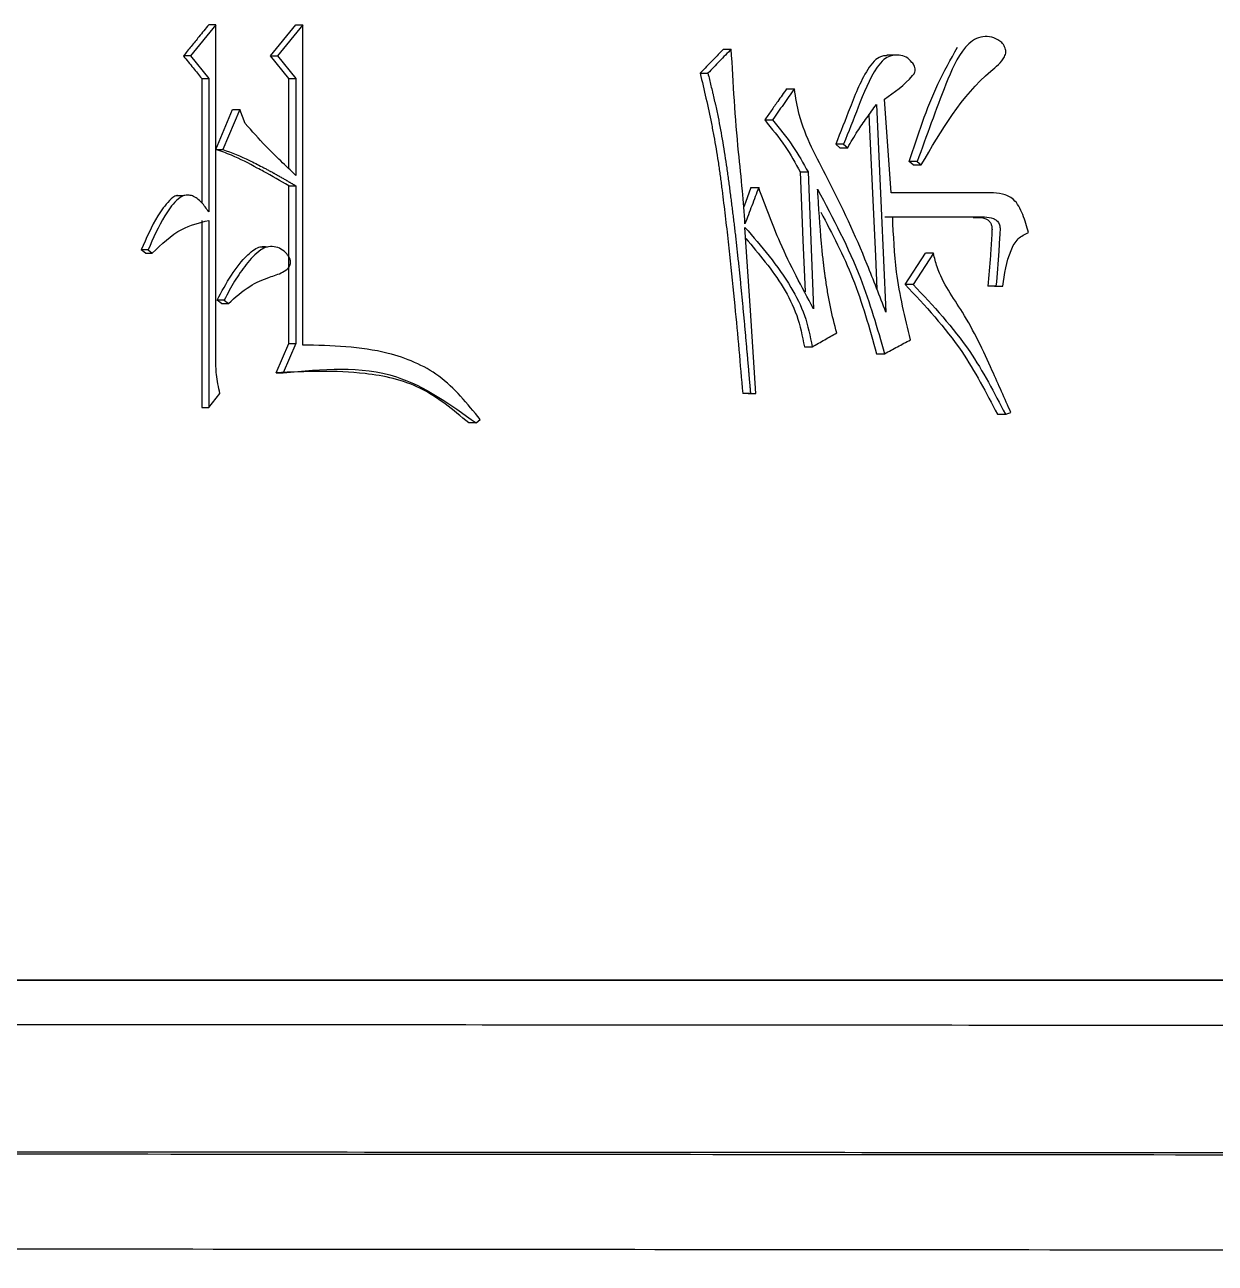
# Model space of a CAD drawing. Header units: millimetres. Extents: x 2016 to 4452, y 736 to 2459.
# Drawn here: x 3028.42 to 3035.85, y 989.14 to 996.88 of the extents above; entities that cross this region are included whole.
import ezdxf

# ---------------------------------------------------------------- set-up
doc = ezdxf.new("R2010")
doc.units = ezdxf.units.MM

msp = doc.modelspace()

# ---------------------------------------------------------------- linework, layer by layer
at = {"color": 7, "linetype": 'Continuous', "lineweight": 25}
for p, q in [((3029.6092, 996.8827), (3029.4508, 996.688)), ((3029.6092, 996.8827), (3029.5652, 996.8827)), ((3029.6092, 994.795), (3029.6092, 996.8827)), ((3029.9511, 996.688), (3030.1087, 996.8827)), ((3030.1533, 996.8827), (3029.9956, 996.688)), ((3030.1087, 996.8827), (3030.1533, 996.8827)), ((3030.1534, 994.8815), (3030.1533, 996.8827)), ((3032.7812, 996.7313), (3032.8294, 996.7313)), ((3029.4508, 996.688), (3029.407, 996.688)), ((3029.4508, 996.688), (3029.5652, 996.5474)), ((3029.9511, 996.688), (3029.9956, 996.688)), ((3030.0649, 996.5474), (3029.9511, 996.688)), ((3029.9956, 996.688), (3030.1095, 996.5474)), ((3033.8505, 996.6926), (3033.8007, 996.6926)), ((3032.6354, 996.5799), (3032.6834, 996.5799)), ((3029.5213, 996.5474), (3029.5652, 996.5474)), ((3029.5213, 996.5474), (3029.5213, 995.7707)), ((3029.5652, 996.5474), (3029.5652, 995.7144)), ((3030.0649, 996.5474), (3030.1095, 996.5474)), ((3030.0649, 995.9842), (3030.0649, 996.5474)), ((3030.1095, 996.5474), (3030.1095, 995.9416)), ((3033.1748, 996.4825), (3033.2234, 996.4825)), ((3033.8292, 995.8335), (3033.7867, 996.4176)), ((3029.6092, 996.104), (3029.7144, 996.3527)), ((3029.7586, 996.3527), (3029.6531, 996.1039)), ((3029.7144, 996.3527), (3029.7586, 996.3527)), ((3029.7937, 996.2661), (3029.7586, 996.3527)), ((3033.038, 996.2878), (3033.0865, 996.2878)), ((3029.6092, 996.1039), (3029.6531, 996.1039)), ((3033.531, 996.1364), (3033.4819, 996.1364)), ((3033.5075, 996.1147), (3033.4819, 996.1364)), ((3033.5075, 996.1147), (3033.5566, 996.1147)), ((3033.9908, 996.0282), (3033.9411, 996.0282)), ((3033.9666, 996.0066), (3033.9411, 996.0282)), ((3033.9908, 996.0282), (3034.0163, 996.0066)), ((3033.2602, 995.9633), (3033.309, 995.9633)), ((3033.309, 995.9633), (3033.3431, 995.1088)), ((3033.9666, 996.0066), (3034.0163, 996.0066)), ((3030.0649, 995.8767), (3030.1095, 995.8767)), ((3030.0649, 994.8923), (3030.0649, 995.8767)), ((3030.1095, 995.8767), (3030.1096, 994.8923)), ((3032.9524, 995.8658), (3033.0008, 995.8658)), ((3029.4051, 995.8132), (3029.3612, 995.8132)), ((3034.4488, 995.8335), (3033.8292, 995.8335)), ((3029.5213, 995.6603), (3029.5213, 994.4921)), ((3029.5652, 995.6603), (3029.5652, 994.4921)), ((3033.7883, 995.682), (3034.3055, 995.682)), ((3033.8377, 995.682), (3034.3557, 995.682)), ((3034.3055, 995.682), (3034.3557, 995.682)), ((3029.1864, 995.4765), (3029.143, 995.4765)), ((3029.1695, 995.4548), (3029.143, 995.4765)), ((3029.1864, 995.4765), (3029.2129, 995.4548)), ((3029.9285, 995.4939), (3029.8836, 995.4939)), ((3029.1695, 995.4548), (3029.2129, 995.4548)), ((3033.9157, 995.2601), (3034.0428, 995.4547)), ((3034.0926, 995.4547), (3033.9653, 995.2601)), ((3034.0926, 995.4547), (3034.0428, 995.4547)), ((3033.9653, 995.2601), (3033.9157, 995.2601)), ((3034.4827, 995.2493), (3034.4324, 995.2493)), ((3034.4746, 995.2493), (3034.4324, 995.2493)), ((3034.4746, 995.2493), (3034.525, 995.2493)), ((3029.6442, 995.1411), (3029.6179, 995.1628)), ((3029.6619, 995.1628), (3029.6883, 995.1412)), ((3029.9862, 994.7085), (3030.0649, 994.8923)), ((3030.1096, 994.8923), (3030.0307, 994.7085)), ((3030.0649, 994.8923), (3030.1096, 994.8923)), ((3033.2858, 994.8707), (3033.3346, 994.8707)), ((3033.7373, 994.8275), (3033.7867, 994.8275)), ((3029.9862, 994.7085), (3030.0307, 994.7085)), ((3029.5652, 994.4921), (3029.6356, 994.5786)), ((3032.9494, 994.5787), (3032.9011, 994.5787)), ((3032.9354, 994.5787), (3032.9011, 994.5787)), ((3032.9354, 994.5787), (3032.9837, 994.5787)), ((3029.5213, 994.4921), (3029.5652, 994.4921)), ((3031.2353, 994.3948), (3031.1892, 994.3948)), ((3031.2353, 994.3948), (3031.2613, 994.4164)), ((3034.4914, 994.4488), (3034.5418, 994.4488))]:
    msp.add_line(p, q, dxfattribs=at)
at = {"color": 7, "linetype": 'Continuous', "lineweight": 25, "flags": 128}
for points in [[(3033.7356, 996.3852), (3033.7654, 995.7363), (3033.7952, 995.0874)], [(3033.6892, 996.3203), (3033.6954, 996.1854), (3033.7137, 995.786), (3033.7297, 995.4367), (3033.7392, 995.2302)], [(3033.531, 996.1364), (3033.5438, 996.1255), (3033.5566, 996.1147)], [(3033.2602, 995.9633), (3033.2773, 995.5361), (3033.2901, 995.2141)], [(3032.9524, 995.8658), (3032.9175, 995.773), (3032.907, 995.7451)], [(3032.9837, 994.5787), (3032.9494, 995.0979), (3032.9151, 995.6171)], [(3029.6619, 995.1628), (3029.6456, 995.1628), (3029.6318, 995.1628), (3029.6179, 995.1628)], [(3029.6442, 995.1412), (3029.6606, 995.1412), (3029.6744, 995.1412), (3029.6883, 995.1412)]]:
    msp.add_lwpolyline(points, dxfattribs=at)
at = {"color": 7, "linetype": 'Continuous', "lineweight": 25}
for points, knots in [([(3029.5652, 996.8827), (3029.5449, 996.8577), (3029.5084, 996.8128), (3029.4557, 996.7479), (3029.4233, 996.708), (3029.407, 996.688)], [0, 0, 0, 0, 0.384798, 0.692399, 1, 1, 1, 1]), ([(3034.0163, 996.0066), (3034.1416, 996.2223), (3034.2884, 996.475), (3034.5205, 996.648), (3034.5425, 996.6972), (3034.5452, 996.7134), (3034.5431, 996.7295), (3034.5355, 996.7501), (3034.52, 996.7722), (3034.488, 996.7957), (3034.4429, 996.8098), (3034.3873, 996.8093), (3034.3346, 996.7853), (3034.2459, 996.6984), (3034.1364, 996.4323), (3034.0488, 996.1891), (3033.9908, 996.0282)], [0, 0, 0, 0, 0.369973, 0.433396, 0.441379, 0.448953, 0.456564, 0.46449, 0.480827, 0.49655, 0.526966, 0.55702, 0.587567, 0.618801, 0.747888, 1, 1, 1, 1]), ([(3032.7812, 996.7313), (3032.7594, 996.7086), (3032.7242, 996.6721), (3032.6756, 996.6216), (3032.6488, 996.5938), (3032.6354, 996.5799)], [0, 0, 0, 0, 0.449138, 0.724569, 1, 1, 1, 1]), ([(3032.8294, 996.7313), (3032.805, 996.7061), (3032.7564, 996.6556), (3032.7077, 996.6051), (3032.6834, 996.5799)], [0, 0, 0, 0, 0.5, 1, 1, 1, 1]), ([(3032.9151, 995.6388), (3032.9103, 995.708), (3032.8998, 995.8576), (3032.8583, 996.2203), (3032.8415, 996.5161), (3032.8294, 996.7313)], [0, 0, 0, 0, 0.189811, 0.410522, 1, 1, 1, 1]), ([(3033.9411, 996.0282), (3033.9946, 996.1933), (3034.0753, 996.443), (3034.2002, 996.6662), (3034.2425, 996.7418)], [0, 0, 0, 0, 0.6614004, 1, 1, 1, 1]), ([(3029.407, 996.688), (3029.4172, 996.6755), (3029.4375, 996.6505), (3029.4756, 996.6037), (3029.5035, 996.5693), (3029.5213, 996.5474)], [0, 0, 0, 0, 0.266401, 0.532803, 1, 1, 1, 1]), ([(3033.801, 996.69), (3033.7916, 996.6895), (3033.7675, 996.6883), (3033.7271, 996.6644), (3033.648, 996.5626), (3033.5763, 996.3751), (3033.5119, 996.2122), (3033.4819, 996.1364)], [0, 0, 0, 0, 0.046767, 0.120081, 0.219008, 0.636057, 1, 1, 1, 1]), ([(3033.7867, 996.4176), (3033.8488, 996.4616), (3033.9161, 996.5092), (3033.9731, 996.5788), (3033.9788, 996.5938), (3033.9793, 996.6087), (3033.9729, 996.628), (3033.9548, 996.6545), (3033.923, 996.6827), (3033.8746, 996.6967), (3033.8258, 996.6911), (3033.7768, 996.6655), (3033.6981, 996.5628), (3033.626, 996.3766), (3033.5615, 996.2134), (3033.531, 996.1364)], [0, 0, 0, 0, 0.213502, 0.231462, 0.243028, 0.25469, 0.268683, 0.294821, 0.340397, 0.384399, 0.438731, 0.48193, 0.539954, 0.7829, 1, 1, 1, 1]), ([(3032.6354, 996.5799), (3032.6475, 996.5277), (3032.6717, 996.4234), (3032.7002, 996.2925), (3032.7259, 996.1608), (3032.7403, 996.0747), (3032.7511, 996.0015), (3032.7549, 995.9749), (3032.7596, 995.9416), (3032.7641, 995.9083), (3032.7684, 995.875), (3032.7744, 995.8283), (3032.7852, 995.7415), (3032.801, 995.6078), (3032.8248, 995.3938), (3032.8593, 995.0508), (3032.885, 994.7611), (3032.9011, 994.5787)], [0, 0, 0, 0, 0.079845, 0.159695, 0.199619, 0.27948, 0.28946, 0.309422, 0.319402, 0.339364, 0.359325, 0.369306, 0.409228, 0.489074, 0.56892, 0.728614, 1, 1, 1, 1]), ([(3032.6834, 996.5799), (3032.6898, 996.5539), (3032.6994, 996.5149), (3032.7103, 996.4694), (3032.718, 996.4369), (3032.7241, 996.4108), (3032.7344, 996.3651), (3032.7641, 996.2275), (3032.7873, 996.0813), (3032.8064, 995.9481), (3032.8119, 995.9082), (3032.8165, 995.8749), (3032.821, 995.8415), (3032.8245, 995.8149), (3032.8288, 995.7815), (3032.8322, 995.7548), (3032.8364, 995.7215), (3032.8397, 995.6947), (3032.8438, 995.6614), (3032.8478, 995.628), (3032.8517, 995.5945), (3032.8556, 995.5611), (3032.8586, 995.5344), (3032.8623, 995.5009), (3032.8653, 995.4742), (3032.8689, 995.4407), (3032.8725, 995.4072), (3032.876, 995.3738), (3032.8795, 995.3403), (3032.8823, 995.3135), (3032.8857, 995.28), (3032.8883, 995.2532), (3032.8917, 995.2197), (3032.8949, 995.1862), (3032.8981, 995.1527), (3032.9013, 995.1192), (3032.9039, 995.0924), (3032.907, 995.0588), (3032.9095, 995.032), (3032.9126, 994.9985), (3032.915, 994.9716), (3032.9171, 994.9482), (3032.9186, 994.9314), (3032.9201, 994.9146), (3032.9216, 994.8979), (3032.9231, 994.8811), (3032.9243, 994.8677), (3032.9258, 994.8509), (3032.927, 994.8375), (3032.9284, 994.8207), (3032.9299, 994.8039), (3032.9314, 994.7872), (3032.9329, 994.7704), (3032.934, 994.757), (3032.9355, 994.7402), (3032.9366, 994.7268), (3032.9378, 994.7134), (3032.9387, 994.7033), (3032.9396, 994.6932), (3032.9403, 994.6848), (3032.941, 994.6765), (3032.9417, 994.6681), (3032.9425, 994.6597), (3032.9432, 994.6513), (3032.9438, 994.6446), (3032.9445, 994.6362), (3032.9451, 994.6295), (3032.9458, 994.6211), (3032.9465, 994.6127), (3032.9472, 994.6043), (3032.9479, 994.5961), (3032.9486, 994.5881), (3032.9492, 994.5818), (3032.9494, 994.5787)], [0, 0, 0, 0, 0.039919, 0.059879, 0.069858, 0.089818, 0.099798, 0.139719, 0.299508, 0.319468, 0.339427, 0.359387, 0.369367, 0.389326, 0.399306, 0.419265, 0.429245, 0.449205, 0.459184, 0.479144, 0.499103, 0.509083, 0.529043, 0.539022, 0.558982, 0.568962, 0.588921, 0.608881, 0.61886, 0.63882, 0.648799, 0.668759, 0.678739, 0.698698, 0.718658, 0.728637, 0.748597, 0.758577, 0.778536, 0.788516, 0.808475, 0.818455, 0.823445, 0.833425, 0.843404, 0.848394, 0.858374, 0.863364, 0.873344, 0.878333, 0.888313, 0.898293, 0.903283, 0.913263, 0.918252, 0.928232, 0.933222, 0.938212, 0.943202, 0.948192, 0.950687, 0.955676, 0.960666, 0.963161, 0.968151, 0.970646, 0.975636, 0.978131, 0.983121, 0.988111, 0.990605, 0.995303, 1, 1, 1, 1]), ([(3033.1748, 996.4825), (3033.1563, 996.4562), (3033.1243, 996.4107), (3033.0788, 996.3458), (3033.0516, 996.3071), (3033.038, 996.2878)], [0, 0, 0, 0, 0.404436, 0.702218, 1, 1, 1, 1]), ([(3033.2234, 996.4825), (3033.2006, 996.45), (3033.155, 996.3851), (3033.1093, 996.3202), (3033.0865, 996.2878)], [0, 0, 0, 0, 0.5, 1, 1, 1, 1]), ([(3033.7952, 995.0874), (3033.7569, 995.187), (3033.6475, 995.4721), (3033.4623, 995.8781), (3033.2645, 996.2264), (3033.2321, 996.4282), (3033.2234, 996.4825)], [0, 0, 0, 0, 0.210989, 0.603931, 0.893482, 1, 1, 1, 1]), ([(3033.5566, 996.1147), (3033.5766, 996.1494), (3033.614, 996.2139), (3033.676, 996.3022), (3033.7157, 996.3575), (3033.7356, 996.3852)], [0, 0, 0, 0, 0.367027, 0.683421, 1, 1, 1, 1]), ([(3030.1095, 995.9416), (3030.078, 995.9716), (3030.0149, 996.0315), (3029.9072, 996.1369), (3029.8359, 996.2181), (3029.7937, 996.2661)], [0, 0, 0, 0, 0.28957, 0.579171, 1, 1, 1, 1]), ([(3033.038, 996.2878), (3033.0823, 996.2342), (3033.1652, 996.1338), (3033.23, 996.0175), (3033.2602, 995.9633)], [0, 0, 0, 0, 0.534152, 1, 1, 1, 1]), ([(3033.0865, 996.2878), (3033.1308, 996.2342), (3033.2138, 996.1339), (3033.2787, 996.0175), (3033.309, 995.9633)], [0, 0, 0, 0, 0.534115, 1, 1, 1, 1]), ([(3030.0649, 995.8767), (3030.0129, 995.9069), (3029.9479, 995.9447), (3029.8292, 996.009), (3029.7315, 996.0612), (3029.6422, 996.0923), (3029.6091, 996.1039)], [0, 0, 0, 0, 0.352069, 0.440085, 0.792293, 1, 1, 1, 1]), ([(3029.6531, 996.1039), (3029.709, 996.0826), (3029.7927, 996.0508), (3029.876, 996.0072), (3029.9091, 995.9897), (3029.9223, 995.9826), (3029.9355, 995.9755), (3029.947, 995.9692), (3029.9553, 995.9647), (3029.9618, 995.961), (3029.9684, 995.9574), (3029.975, 995.9537), (3029.9815, 995.9501), (3029.9897, 995.9455), (3029.9962, 995.9418), (3030.0028, 995.9381), (3030.0093, 995.9344), (3030.0158, 995.9307), (3030.024, 995.926), (3030.0305, 995.9223), (3030.0387, 995.9176), (3030.0452, 995.9139), (3030.0517, 995.9102), (3030.0582, 995.9064), (3030.0647, 995.9026), (3030.0729, 995.898), (3030.0794, 995.8942), (3030.0875, 995.8895), (3030.094, 995.8857), (3030.1019, 995.8812), (3030.1065, 995.8785), (3030.1095, 995.8767)], [0, 0, 0, 0, 0.353012, 0.528911, 0.550896, 0.572881, 0.61685, 0.638835, 0.649827, 0.671812, 0.682805, 0.693797, 0.715782, 0.726774, 0.748759, 0.759751, 0.770744, 0.792728, 0.803721, 0.825706, 0.836698, 0.858683, 0.869675, 0.880667, 0.902652, 0.913645, 0.935629, 0.946622, 0.968606, 0.979599, 1, 1, 1, 1]), ([(3033.0008, 995.8658), (3032.9865, 995.828), (3032.958, 995.7523), (3032.9294, 995.6766), (3032.9151, 995.6388)], [0, 0, 0, 0, 0.5, 1, 1, 1, 1]), ([(3033.3431, 995.1088), (3033.2702, 995.2445), (3033.1397, 995.4872), (3033.0433, 995.7499), (3033.0008, 995.8658)], [0, 0, 0, 0, 0.5589855, 1, 1, 1, 1]), ([(3029.3695, 995.8155), (3029.3686, 995.8154), (3029.3497, 995.8131), (3029.3028, 995.7702), (3029.224, 995.6608), (3029.1752, 995.5497), (3029.143, 995.4765)], [0, 0, 0, 0, 0.007364, 0.146944, 0.437347, 1, 1, 1, 1]), ([(3029.5652, 995.7144), (3029.5509, 995.7346), (3029.5228, 995.7744), (3029.4769, 995.8112), (3029.437, 995.8203), (3029.4007, 995.8155), (3029.346, 995.7729), (3029.2678, 995.659), (3029.2188, 995.549), (3029.1864, 995.4765)], [0, 0, 0, 0, 0.120818, 0.238007, 0.284295, 0.33086, 0.424999, 0.620775, 1, 1, 1, 1]), ([(3033.3688, 995.8551), (3033.4651, 995.6736), (3033.6378, 995.3484), (3033.7411, 994.9871), (3033.7867, 994.8275)], [0, 0, 0, 0, 0.5582866, 1, 1, 1, 1]), ([(3033.4883, 994.9573), (3033.4743, 995.0114), (3033.4533, 995.0925), (3033.4326, 995.2029), (3033.4234, 995.2618), (3033.4183, 995.2966), (3033.4171, 995.3053), (3033.4159, 995.314), (3033.4146, 995.3227), (3033.4132, 995.3331), (3033.4118, 995.3436), (3033.4105, 995.3541), (3033.4094, 995.3628), (3033.4079, 995.375), (3033.4035, 995.4117), (3033.3875, 995.5586), (3033.3774, 995.7137), (3033.3697, 995.8407), (3033.3688, 995.8551)], [0, 0, 0, 0, 0.185843, 0.278745, 0.371654, 0.383266, 0.394877, 0.400683, 0.412294, 0.423905, 0.435517, 0.447128, 0.458739, 0.464545, 0.487768, 0.580663, 0.952366, 1, 1, 1, 1]), ([(3034.6856, 995.5847), (3034.675, 995.6222), (3034.6542, 995.6962), (3034.6048, 995.794), (3034.5233, 995.8297), (3034.4736, 995.8322), (3034.4488, 995.8335)], [0, 0, 0, 0, 0.2925856, 0.5760087, 0.7889893, 1, 1, 1, 1]), ([(3033.3887, 995.7121), (3033.4594, 995.5769), (3033.6056, 995.2976), (3033.6925, 994.9875), (3033.7373, 994.8275)], [0, 0, 0, 0, 0.48415, 1, 1, 1, 1]), ([(3029.2129, 995.4548), (3029.2712, 995.5119), (3029.3742, 995.6128), (3029.5074, 995.6459), (3029.5652, 995.6603)], [0, 0, 0, 0, 0.565391, 1, 1, 1, 1]), ([(3033.9483, 994.914), (3033.9146, 995.0543), (3033.854, 995.3061), (3033.8427, 995.5667), (3033.8377, 995.682)], [0, 0, 0, 0, 0.557505, 1, 1, 1, 1]), ([(3034.3407, 995.6785), (3034.3673, 995.6796), (3034.4008, 995.681), (3034.4371, 995.6613), (3034.4502, 995.6444), (3034.4584, 995.622), (3034.4581, 995.5952), (3034.4543, 995.5342), (3034.4477, 995.4181), (3034.4381, 995.313), (3034.4324, 995.2493)], [0, 0, 0, 0, 0.169449, 0.212676, 0.256423, 0.294115, 0.346559, 0.405106, 0.639507, 1, 1, 1, 1]), ([(3034.3557, 995.682), (3034.3934, 995.6838), (3034.439, 995.6859), (3034.4882, 995.6614), (3034.5039, 995.6395), (3034.5098, 995.6114), (3034.5047, 995.554), (3034.5004, 995.4331), (3034.4897, 995.3222), (3034.4827, 995.2493)], [0, 0, 0, 0, 0.223755, 0.270136, 0.317505, 0.366522, 0.417299, 0.617412, 1, 1, 1, 1]), ([(3032.9151, 995.6171), (3033.0173, 995.4982), (3033.1606, 995.3314), (3033.2955, 995.0691), (3033.3215, 994.9371), (3033.3346, 994.8707)], [0, 0, 0, 0, 0.5523735, 0.7751101, 1, 1, 1, 1]), ([(3034.525, 995.2493), (3034.5359, 995.3259), (3034.5511, 995.4317), (3034.6158, 995.5509), (3034.6627, 995.5736), (3034.6856, 995.5847)], [0, 0, 0, 0, 0.572733, 0.791395, 1, 1, 1, 1]), ([(3029.6179, 995.1628), (3029.6462, 995.2153), (3029.7009, 995.317), (3029.7818, 995.4223), (3029.847, 995.479), (3029.8882, 995.4974), (3029.9183, 995.4998), (3029.933, 995.4947), (3029.9347, 995.4941)], [0, 0, 0, 0, 0.360577, 0.697912, 0.810602, 0.899188, 0.988121, 1, 1, 1, 1]), ([(3029.6883, 995.1412), (3029.7315, 995.1797), (3029.8096, 995.2495), (3029.9297, 995.3036), (3030.0151, 995.3268), (3030.0572, 995.3558), (3030.0722, 995.3764), (3030.0772, 995.3902), (3030.0772, 995.4059), (3030.0701, 995.4275), (3030.0508, 995.4557), (3030.0181, 995.4837), (3029.9741, 995.4985), (3029.929, 995.4978), (3029.8654, 995.4634), (3029.7983, 995.3878), (3029.7244, 995.2802), (3029.683, 995.2024), (3029.6619, 995.1628)], [0, 0, 0, 0, 0.156027, 0.282026, 0.363634, 0.404884, 0.41922, 0.430594, 0.442017, 0.458331, 0.488158, 0.530974, 0.573109, 0.616801, 0.655305, 0.770242, 0.882988, 1, 1, 1, 1]), ([(3032.9197, 995.5479), (3033.0026, 995.4506), (3033.1265, 995.3053), (3033.2466, 995.0689), (3033.2727, 994.937), (3033.2858, 994.8707)], [0, 0, 0, 0, 0.5014879, 0.7495189, 1, 1, 1, 1]), ([(3034.5757, 994.4597), (3034.5374, 994.5471), (3034.4438, 994.7606), (3034.2992, 995.0691), (3034.1322, 995.2885), (3034.0994, 995.4261), (3034.0926, 995.4547)], [0, 0, 0, 0, 0.257127, 0.627551, 0.922763, 1, 1, 1, 1]), ([(3033.9157, 995.2601), (3034.0403, 995.1269), (3034.2651, 994.8866), (3034.4217, 994.5837), (3034.4915, 994.4488)], [0, 0, 0, 0, 0.554524, 1, 1, 1, 1]), ([(3033.9653, 995.2601), (3034.0901, 995.1269), (3034.3152, 994.8867), (3034.472, 994.5837), (3034.5418, 994.4488)], [0, 0, 0, 0, 0.554583, 1, 1, 1, 1]), ([(3034.4827, 995.2493), (3034.4875, 995.2493), (3034.4954, 995.2493), (3034.5064, 995.2493), (3034.5157, 995.2493), (3034.5219, 995.2493), (3034.525, 995.2493)], [0, 0, 0, 0, 0.34, 0.56, 0.78, 1, 1, 1, 1]), ([(3033.3346, 994.8707), (3033.3478, 994.8781), (3033.3742, 994.893), (3033.4254, 994.9218), (3033.4635, 994.9433), (3033.4883, 994.9573)], [0, 0, 0, 0, 0.257188, 0.514375, 1, 1, 1, 1]), ([(3031.2613, 994.4164), (3031.1808, 994.5152), (3031.0226, 994.7094), (3030.6258, 994.8718), (3030.3323, 994.8778), (3030.1534, 994.8815)], [0, 0, 0, 0, 0.287817, 0.565935, 1, 1, 1, 1]), ([(3029.6356, 994.5786), (3029.6268, 994.6184), (3029.6112, 994.6895), (3029.6098, 994.7627), (3029.6092, 994.795)], [0, 0, 0, 0, 0.558835, 1, 1, 1, 1]), ([(3031.1892, 994.3948), (3031.0917, 994.4765), (3030.8992, 994.638), (3030.4743, 994.7297), (3030.1713, 994.7165), (3029.9862, 994.7085)], [0, 0, 0, 0, 0.284866, 0.563033, 1, 1, 1, 1]), ([(3030.0307, 994.7085), (3030.2738, 994.7311), (3030.7101, 994.7717), (3031.0741, 994.5105), (3031.2353, 994.3948)], [0, 0, 0, 0, 0.55707, 1, 1, 1, 1]), ([(3032.9494, 994.5787), (3032.9533, 994.5787), (3032.9597, 994.5787), (3032.9686, 994.5787), (3032.9762, 994.5787), (3032.9812, 994.5787), (3032.9837, 994.5787)], [0, 0, 0, 0, 0.34, 0.56, 0.78, 1, 1, 1, 1]), ([(3034.5418, 994.4488), (3034.5447, 994.4498), (3034.5518, 994.452), (3034.5631, 994.4556), (3034.5715, 994.4583), (3034.5757, 994.4597)], [0, 0, 0, 0, 0.253292, 0.6266174, 1, 1, 1, 1]), ([(3048.7099, 990.9136), (3047.9728, 990.9135), (3046.3187, 990.9135), (3042.469, 990.9135), (3038.2293, 990.9135), (3032.6286, 990.9134), (3026.7768, 990.9134), (3020.6454, 990.9133), (3014.2501, 990.9132), (3010.2562, 990.9132), (3007.552, 990.9131)], [0, 0, 0, 0, 0.0675233, 0.1515081, 0.3196482, 0.4036328, 0.5717715, 0.7399066, 0.8238912, 1, 1, 1, 1]), ([(3007.6601, 990.9132), (3008.3065, 990.9132), (3011.5418, 990.9132), (3017.2938, 990.9133), (3023.4934, 990.9134), (3029.5028, 990.9134), (3034.1422, 990.9134), (3039.6794, 990.9135), (3043.8878, 990.9135), (3048.8223, 990.9136), (3053.42, 990.9136), (3057.5151, 990.9136), (3061.1967, 990.9137), (3063.8052, 990.9137), (3066.6153, 990.9138), (3068.4856, 990.9139), (3070.5139, 990.914), (3071.2701, 990.914), (3071.7988, 990.9141)], [0, 0, 0, 0, 0.020124, 0.100733, 0.181328, 0.221587, 0.302184, 0.342442, 0.423039, 0.463298, 0.543894, 0.624491, 0.664749, 0.745346, 0.785604, 0.8662, 0.906458, 1, 1, 1, 1]), ([(3000.5211, 990.6451), (3001.7934, 990.6451), (3004.1198, 990.645), (3007.4833, 990.6446), (3010.6164, 990.6441), (3013.7326, 990.6433), (3016.8263, 990.6424), (3019.8918, 990.6413), (3022.9233, 990.64), (3027.1773, 990.6379), (3032.7177, 990.6346), (3039.4616, 990.6294), (3046.1892, 990.6227), (3051.9102, 990.6153), (3056.6307, 990.6077), (3060.4334, 990.6003), (3063.8675, 990.592), (3066.826, 990.583), (3069.2794, 990.5733), (3070.3249, 990.5664), (3070.8568, 990.563)], [0, 0, 0, 0, 0.037781, 0.069081, 0.100468, 0.131943, 0.163506, 0.195157, 0.226895, 0.258722, 0.330934, 0.408983, 0.49287, 0.582593, 0.645672, 0.711347, 0.779618, 0.850484, 0.923944, 1, 1, 1, 1]), ([(3071.6128, 989.7638), (3071.1131, 989.7671), (3070.1272, 989.7736), (3067.8467, 989.7829), (3065.0859, 989.7915), (3061.8576, 989.7996), (3058.2469, 989.8069), (3053.7009, 989.8146), (3048.0977, 989.8223), (3041.3791, 989.8295), (3034.4764, 989.8353), (3027.5469, 989.8397), (3020.7229, 989.843), (3014.1128, 989.8452), (3007.803, 989.8465), (3003.2987, 989.847), (3000.9159, 989.847), (3000.5211, 989.847)], [0, 0, 0, 0, 0.07139, 0.140843, 0.208359, 0.273937, 0.337578, 0.399281, 0.488173, 0.572709, 0.652888, 0.72871, 0.800173, 0.867277, 0.930021, 0.988406, 1, 1, 1, 1]), ([(3072.1496, 989.7499), (3071.4247, 989.7544), (3069.975, 989.7635), (3066.1847, 989.7764), (3061.2866, 989.7885), (3055.2459, 989.7995), (3048.198, 989.8092), (3040.2551, 989.8175), (3031.5554, 989.8242), (3022.2485, 989.8292), (3013.8066, 989.832), (3006.5265, 989.8334), (3002.5229, 989.8336), (3000.5211, 989.8337)], [0, 0, 0, 0, 0.0981345, 0.196269, 0.2944034, 0.3925379, 0.4906723, 0.5888066, 0.686941, 0.7850753, 0.8832097, 0.9416048, 1, 1, 1, 1]), ([(2982.134, 989.2422), (2985.1587, 989.243), (2991.1952, 989.2447), (3000.3483, 989.245), (3009.3902, 989.2437), (3018.2176, 989.2407), (3026.7098, 989.2361), (3033.5542, 989.2308), (3039.0114, 989.2258), (3043.3642, 989.2211), (3047.822, 989.2156), (3052.3006, 989.209), (3056.4344, 989.2018), (3060.1749, 989.194), (3063.4932, 989.1859), (3066.5284, 989.1768), (3069.1806, 989.1669), (3071.4155, 989.1562), (3072.3935, 989.1487), (3072.8926, 989.1449)], [0, 0, 0, 0, 0.074691, 0.149062, 0.223115, 0.296848, 0.370262, 0.443356, 0.483243, 0.526636, 0.573536, 0.623941, 0.677851, 0.725458, 0.775499, 0.827974, 0.882883, 0.940225, 1, 1, 1, 1])]:
    msp.add_open_spline(points, degree=3, knots=knots, dxfattribs=at)
msp.add_open_spline([(3033.7867, 994.8275), (3033.8137, 994.8419), (3033.8676, 994.8707), (3033.9214, 994.8996), (3033.9483, 994.914)], degree=3, dxfattribs=at)

doc.saveas('drawing.dxf')
